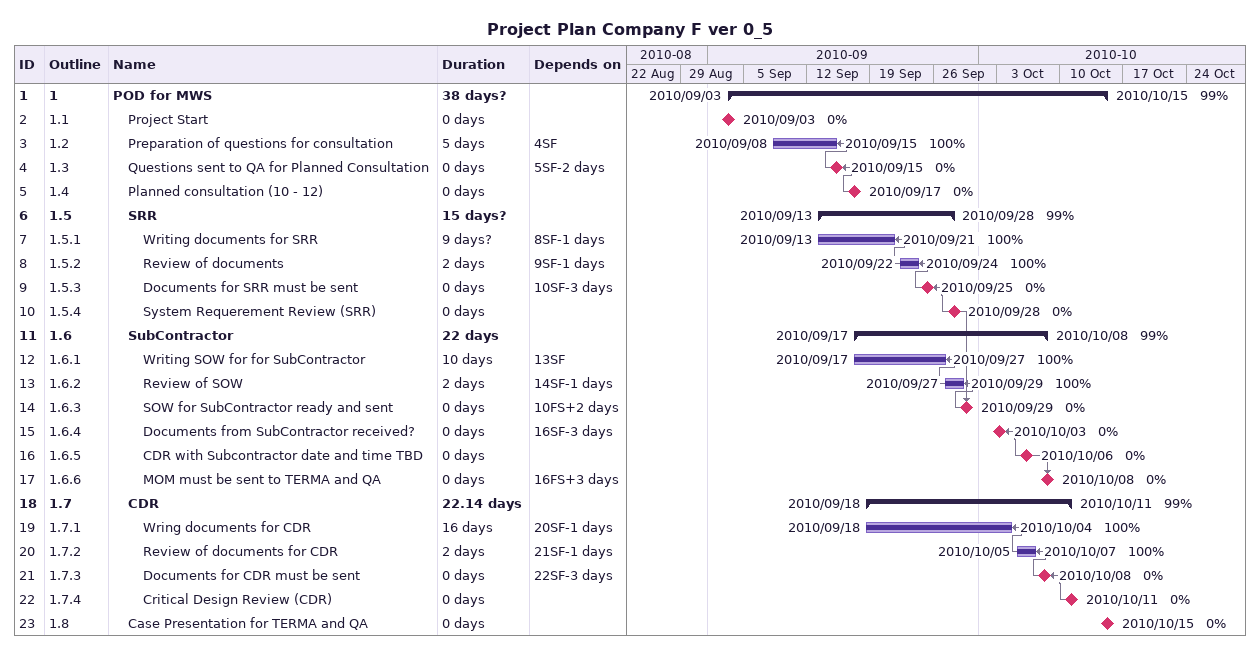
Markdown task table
Project Plan Company F ver 0_5

| ID | WBS | Task | Duration | Start | Finish | Predecessors | % complete |
|---|---|---|---|---|---|---|---|
| 1 | 1 | **POD for MWS** | 38d? | 2010-09-03 | 2010-10-15 |  | 99 |
| 2 | 1.1 | Project Start | 0d | 2010-09-03 | 2010-09-03 |  | 0 |
| 3 | 1.2 | Preparation of questions for consultation | 5d | 2010-09-08 | 2010-09-15 | 4SF | 100 |
| 4 | 1.3 | Questions sent to QA for Planned Consultation | 0d | 2010-09-15 | 2010-09-15 | 5SF-2d | 0 |
| 5 | 1.4 | Planned consultation (10 - 12) | 0d | 2010-09-17 | 2010-09-17 |  | 0 |
| 6 | 1.5 | **SRR** | 15d? | 2010-09-13 | 2010-09-28 |  | 99 |
| 7 | 1.5.1 | Writing documents for SRR | 9d? | 2010-09-13 | 2010-09-21 | 8SF-1d | 100 |
| 8 | 1.5.2 | Review of documents | 2d | 2010-09-22 | 2010-09-24 | 9SF-1d | 100 |
| 9 | 1.5.3 | Documents for SRR must be sent | 0d | 2010-09-25 | 2010-09-25 | 10SF-3d | 0 |
| 10 | 1.5.4 | System Requerement Review (SRR) | 0d | 2010-09-28 | 2010-09-28 |  | 0 |
| 11 | 1.6 | **SubContractor** | 22d | 2010-09-17 | 2010-10-08 |  | 99 |
| 12 | 1.6.1 | Writing SOW for for SubContractor | 10d | 2010-09-17 | 2010-09-27 | 13SF | 100 |
| 13 | 1.6.2 | Review of SOW | 2d | 2010-09-27 | 2010-09-29 | 14SF-1d | 100 |
| 14 | 1.6.3 | SOW for SubContractor ready and sent | 0d | 2010-09-29 | 2010-09-29 | 10FS+2d | 0 |
| 15 | 1.6.4 | Documents from SubContractor received? | 0d | 2010-10-03 | 2010-10-03 | 16SF-3d | 0 |
| 16 | 1.6.5 | CDR with Subcontractor date and time TBD | 0d | 2010-10-06 | 2010-10-06 |  | 0 |
| 17 | 1.6.6 | MOM must be sent to TERMA and QA | 0d | 2010-10-08 | 2010-10-08 | 16FS+3d | 0 |
| 18 | 1.7 | **CDR** | 22.14d | 2010-09-18 | 2010-10-11 |  | 99 |
| 19 | 1.7.1 | Wring documents for CDR | 16d | 2010-09-18 | 2010-10-04 | 20SF-1d | 100 |
| 20 | 1.7.2 | Review of documents for CDR | 2d | 2010-10-05 | 2010-10-07 | 21SF-1d | 100 |
| 21 | 1.7.3 | Documents for CDR must be sent | 0d | 2010-10-08 | 2010-10-08 | 22SF-3d | 0 |
| 22 | 1.7.4 | Critical Design Review (CDR) | 0d | 2010-10-11 | 2010-10-11 |  | 0 |
| 23 | 1.8 | Case Presentation for TERMA and QA | 0d | 2010-10-15 | 2010-10-15 |  | 0 |
